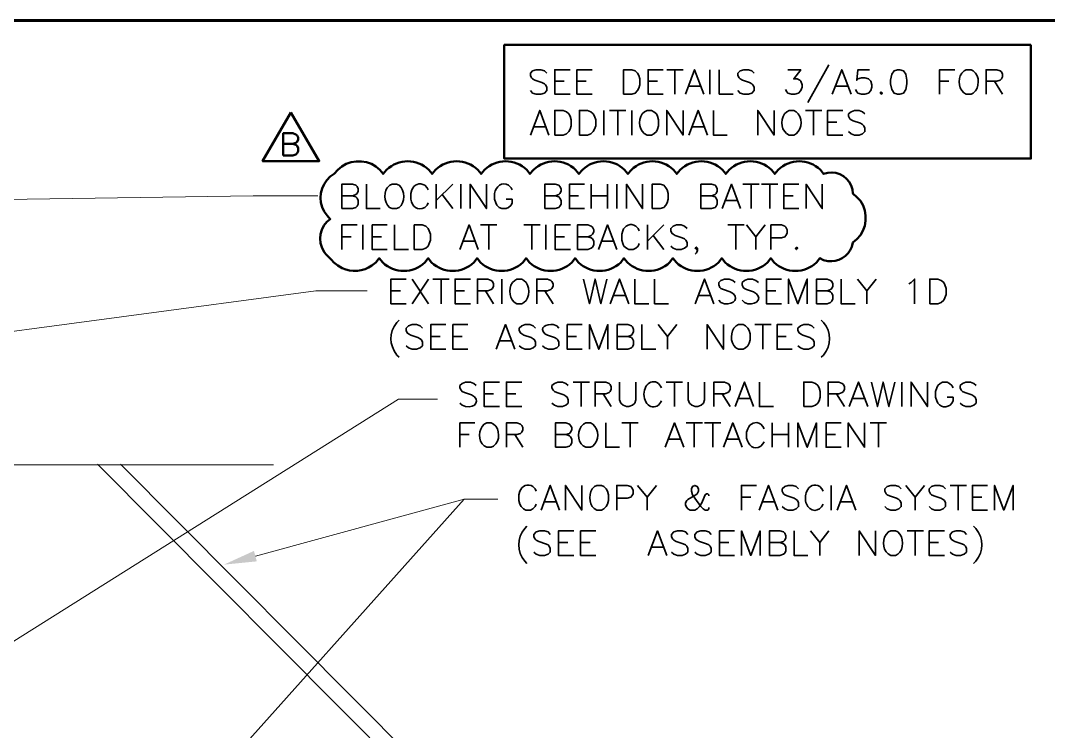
# Model space of a CAD drawing. Header units: inches. Extents: x 5 to 516, y -193 to 129.
# Drawn here: x 76.95 to 82.2, y -165.82 to -162.19 of the extents above; entities that cross this region are included whole.
import ezdxf

# ---------------------------------------------------------------- set-up
doc = ezdxf.new("R2010")
doc.units = ezdxf.units.IN
doc.header["$MEASUREMENT"] = 0
doc.layers.add('PDF8_Geometry', color=7, linetype='Continuous')
doc.layers.add('PDF8_Solid Fills', color=7, linetype='Continuous')

msp = doc.modelspace()

# ---------------------------------------------------------------- linework, layer by layer
at = {"layer": 'PDF8_Geometry', "lineweight": 60}
msp.add_lwpolyline([(116.5799627, -192.1857845), (116.5799627, -162.1857821), (71.5799591, -162.1857821), (71.5799591, -192.1857845)], dxfattribs=at)
at = {"layer": 'PDF8_Geometry', "lineweight": 50}
for points in [[(82.1110709, -162.310225), (82.1110709, -162.8902251), (79.4210708, -162.8902251), (79.4210708, -162.310225)], [(78.3310707, -162.65578), (78.4755152, -162.9035578), (78.1866263, -162.9035578)]]:
    msp.add_lwpolyline(points, close=True, dxfattribs=at)
at = {"layer": 'PDF8_Geometry', "lineweight": 35}
for points in [[(79.6377386, -162.4546691), (79.6255164, -162.4424469), (79.6077386, -162.4368913), (79.5832941, -162.4368913), (79.5655164, -162.4424469), (79.5544053, -162.4546691), (79.5544053, -162.4657802), (79.5599608, -162.4780025), (79.5655164, -162.483558), (79.5777386, -162.4902247), (79.6132941, -162.5024469), (79.6255164, -162.5080025), (79.6310719, -162.513558), (79.6377386, -162.5257802), (79.6377386, -162.543558), (79.6255164, -162.5557802), (79.6077386, -162.5613358), (79.5832941, -162.5613358), (79.5655164, -162.5557802), (79.5544053, -162.543558)], [(79.7566269, -162.561336), (79.6788492, -162.561336), (79.6788492, -162.4368915), (79.7566269, -162.4368915)], [(79.8699602, -162.561336), (79.7921824, -162.561336), (79.7921824, -162.4368915), (79.8699602, -162.4368915)], [(80.2332935, -162.561336), (80.1555157, -162.561336), (80.1555157, -162.4368915), (80.2332935, -162.4368915)], [(80.2510696, -162.4368921), (80.334403, -162.4368921)], [(80.2921825, -162.4368921), (80.2921825, -162.5613365)], [(80.3466258, -162.561336), (80.3932925, -162.4368915), (80.4410703, -162.561336)], [(80.471072, -162.4368921), (80.471072, -162.5613365)], [(80.518849, -162.4368921), (80.518849, -162.5613365), (80.5899601, -162.5613365)], [(80.6977385, -162.4546691), (80.6855163, -162.4424469), (80.6677385, -162.4368913), (80.6444052, -162.4368913), (80.6255163, -162.4424469), (80.6144052, -162.4546691), (80.6144052, -162.4657802), (80.6199607, -162.4780025), (80.6255163, -162.483558), (80.6377385, -162.4902247), (80.673294, -162.5024469), (80.6855163, -162.5080025), (80.6910718, -162.513558), (80.6977385, -162.5257802), (80.6977385, -162.543558), (80.6855163, -162.5557802), (80.6677385, -162.5613358), (80.6444052, -162.5613358), (80.6255163, -162.5557802), (80.6144052, -162.543558)], [(80.8699594, -162.4368921), (80.9355149, -162.4368921), (80.8999594, -162.4835587), (80.9177372, -162.4835587), (80.9299594, -162.4902254), (80.9355149, -162.495781), (80.9421816, -162.5135587), (80.9421816, -162.525781), (80.9355149, -162.5435587), (80.9232927, -162.555781), (80.9055149, -162.5613365), (80.8877372, -162.5613365), (80.8699594, -162.555781), (80.8644038, -162.5491143), (80.8577372, -162.5380032)], [(81.0788488, -162.4124486), (80.971071, -162.6035597)], [(81.0966259, -162.561336), (81.1444037, -162.4368915), (81.1921814, -162.561336)], [(81.2866261, -162.4368921), (81.2277372, -162.4368921), (81.2210705, -162.4902254), (81.2277372, -162.4835587), (81.245515, -162.4780032), (81.2632927, -162.4780032), (81.2810705, -162.4835587), (81.2932927, -162.495781), (81.2988483, -162.5135587), (81.2988483, -162.525781), (81.2932927, -162.5435587), (81.2810705, -162.555781), (81.2632927, -162.5613365), (81.245515, -162.5613365), (81.2277372, -162.555781), (81.2210705, -162.5491143), (81.215515, -162.5380032)], [(81.6444051, -162.561336), (81.6444051, -162.4368915), (81.7221829, -162.4368915)], [(81.8166275, -162.4424476), (81.8055164, -162.4368921), (81.7810719, -162.4368921), (81.7699608, -162.4424476), (81.7577386, -162.4546699)], [(81.8821823, -162.561336), (81.8821823, -162.4368915), (81.9366268, -162.4368915), (81.9544045, -162.4424471), (81.9599601, -162.4480026), (81.9655157, -162.4602249), (81.9655157, -162.4724471), (81.9599601, -162.4835582), (81.9544045, -162.4902249), (81.9366268, -162.4957804), (81.8821823, -162.4957804)], [(79.6788492, -162.495782), (79.7266269, -162.495782)], [(79.7921824, -162.495782), (79.8399602, -162.495782)], [(80.1555157, -162.495782), (80.2032935, -162.495782)], [(81.6444051, -162.495782), (81.6921829, -162.495782)], [(81.9244051, -162.495782), (81.9655162, -162.5613375)], [(80.3644051, -162.5202254), (80.423294, -162.5202254)], [(81.1144052, -162.5202254), (81.1744052, -162.5202254)], [(81.7810719, -162.5613365), (81.8055164, -162.5613365), (81.8166275, -162.555781)], [(79.5544053, -162.7702254), (79.602183, -162.6446699), (79.6488497, -162.7702254)], [(79.9288492, -162.6446693), (79.9288492, -162.7702249)], [(79.9588491, -162.6446693), (80.0421824, -162.6446693)], [(80.0010696, -162.6446693), (80.0010696, -162.7702249)], [(80.0721823, -162.6446693), (80.0721823, -162.7702249)], [(80.1499592, -162.7702249), (80.1732926, -162.7702249), (80.1855148, -162.7635582), (80.197737, -162.7524471), (80.2032926, -162.7402249), (80.2088481, -162.7224471), (80.2088481, -162.6924471), (80.2032926, -162.6746693), (80.197737, -162.6624471), (80.1855148, -162.651336), (80.1732926, -162.6446693), (80.1499592, -162.6446693), (80.137737, -162.651336), (80.1255148, -162.6624471)], [(80.2510696, -162.7702254), (80.2510696, -162.6446699), (80.334403, -162.7702254), (80.334403, -162.6446699)], [(80.3644051, -162.7702254), (80.4110718, -162.6446699), (80.4588496, -162.7702254)], [(80.488849, -162.6446693), (80.488849, -162.7702249), (80.5599602, -162.7702249)], [(80.7155156, -162.7702254), (80.7155156, -162.6446699), (80.7988489, -162.7702254), (80.7988489, -162.6446699)], [(80.9121813, -162.651336), (80.8999591, -162.6446693), (80.8766258, -162.6446693), (80.8644035, -162.651336), (80.8521813, -162.6624471)], [(80.9599591, -162.6446693), (81.0432925, -162.6446693)], [(81.0010697, -162.6446693), (81.0010697, -162.7702249)], [(81.1499602, -162.7702254), (81.0721824, -162.7702254), (81.0721824, -162.6446699), (81.1499602, -162.6446699)], [(81.2632926, -162.6624486), (81.2510703, -162.6513375), (81.2332926, -162.6446709), (81.2099592, -162.6446709), (81.1921814, -162.6513375), (81.1799592, -162.6624486), (81.1799592, -162.6746709), (81.1855148, -162.6868931), (81.1921814, -162.6924486), (81.2032926, -162.6980042), (81.2399592, -162.7102264), (81.2510703, -162.715782), (81.257737, -162.7224486), (81.2632926, -162.7346709), (81.2632926, -162.7524486), (81.2510703, -162.7635598), (81.2332926, -162.7702264), (81.2099592, -162.7702264), (81.1921814, -162.7635598), (81.1799592, -162.7524486)], [(81.0721824, -162.7046691), (81.1199602, -162.7046691)], [(79.5721823, -162.7280027), (79.6310712, -162.7280027)], [(80.3821822, -162.7280027), (80.4410711, -162.7280027)], [(80.8766258, -162.7702249), (80.8999591, -162.7702249), (80.9121813, -162.7635582)], [(78.5910715, -163.1457816), (78.5910715, -163.0213371), (78.6455159, -163.0213371), (78.6632937, -163.0268927), (78.6688493, -163.0324482), (78.6744048, -163.0446704), (78.6744048, -163.0568927), (78.6688493, -163.0680038), (78.6632937, -163.0746704), (78.6455159, -163.080226), (78.5910715, -163.080226)], [(78.7166276, -163.0213354), (78.7166276, -163.1457798), (78.7877387, -163.1457798)], [(78.8832912, -163.0268909), (78.871069, -163.0213354), (78.8477356, -163.0213354), (78.8355134, -163.0268909), (78.8232912, -163.0391132)], [(79.0321839, -163.0502254), (79.0266283, -163.0391143), (79.0144061, -163.026892)], [(79.1577355, -163.0213354), (79.073291, -163.1046687)], [(79.0732945, -163.0213354), (79.0732945, -163.1457798)], [(79.1988506, -163.0213354), (79.1988506, -163.1457798)], [(79.2466253, -163.1457816), (79.2466253, -163.0213371), (79.3299586, -163.1457816), (79.3299586, -163.0213371)], [(79.4610712, -163.0502254), (79.4555156, -163.0391143), (79.4432934, -163.026892)], [(79.6277379, -163.1457816), (79.6277379, -163.0213371), (79.6810712, -163.0213371), (79.698849, -163.0268927), (79.7055157, -163.0324482), (79.7110712, -163.0446704), (79.7110712, -163.0568927), (79.7055157, -163.0680038), (79.698849, -163.0746704), (79.6810712, -163.080226), (79.6277379, -163.080226)], [(79.8299606, -163.1457816), (79.753294, -163.1457816), (79.753294, -163.0213371), (79.8299606, -163.0213371)], [(79.865515, -163.0213354), (79.865515, -163.1457798)], [(79.9488484, -163.0213354), (79.9488484, -163.1457798)], [(79.9966253, -163.0213354), (79.9966253, -163.1457798)], [(80.0444046, -163.1457816), (80.0444046, -163.0213371), (80.1277379, -163.1457816), (80.1277379, -163.0213371)], [(80.4255149, -163.1457816), (80.4255149, -163.0213371), (80.4788482, -163.0213371), (80.4977371, -163.0268927), (80.5032927, -163.0324482), (80.5088482, -163.0446704), (80.5088482, -163.0568927), (80.5032927, -163.0680038), (80.4977371, -163.0746704), (80.4788482, -163.080226), (80.4255149, -163.080226)], [(80.5332939, -163.1457816), (80.5810717, -163.0213371), (80.6277384, -163.1457816)], [(80.6399585, -163.0213354), (80.7232919, -163.0213354)], [(80.6821813, -163.0213354), (80.6821813, -163.1457798)], [(80.7355147, -163.0213354), (80.8188481, -163.0213354)], [(80.7766276, -163.0213354), (80.7766276, -163.1457798)], [(80.9255147, -163.1457816), (80.848848, -163.1457816), (80.848848, -163.0213371), (80.9255147, -163.0213371)], [(80.9621812, -163.1457816), (80.9621812, -163.0213371), (81.0455146, -163.1457816), (81.0455146, -163.0213371)], [(78.6455148, -163.0802253), (78.6632926, -163.0857808), (78.6688482, -163.0924475), (78.6744037, -163.1046697), (78.6744037, -163.1224475), (78.6688482, -163.1335586), (78.6632926, -163.1402253), (78.6455148, -163.1457808), (78.5910704, -163.1457808)], [(78.9488506, -163.0502254), (78.943295, -163.0680031), (78.943295, -163.0980031)], [(79.1032921, -163.0746711), (79.1577366, -163.1457822)], [(79.3710712, -163.0680031), (79.3710712, -163.0980031), (79.3777378, -163.1157809), (79.3832934, -163.1280031), (79.3955156, -163.1402254), (79.4077379, -163.1457809), (79.4310712, -163.1457809), (79.4432934, -163.1402254), (79.4555156, -163.1280031), (79.4610712, -163.1157809), (79.4610712, -163.0980031), (79.4310712, -163.0980031)], [(79.6810713, -163.0802253), (79.6988491, -163.0857808), (79.7055157, -163.0924475), (79.7110713, -163.1046697), (79.7110713, -163.1224475), (79.7055157, -163.1335586), (79.6988491, -163.1402253), (79.6810713, -163.1457808), (79.627738, -163.1457808)], [(79.753294, -163.0802253), (79.7999606, -163.0802253)], [(79.865515, -163.0802253), (79.9488484, -163.0802253)], [(80.4788483, -163.0802253), (80.4977372, -163.0857808), (80.5032928, -163.0924475), (80.5088483, -163.1046697), (80.5088483, -163.1224475), (80.5032928, -163.1335586), (80.4977372, -163.1402253), (80.4788483, -163.1457808), (80.425515, -163.1457808)], [(80.848848, -163.0802253), (80.8966258, -163.0802253)], [(79.0144061, -163.1402254), (79.0266283, -163.1280031), (79.0321839, -163.1157809)], [(80.551071, -163.1046687), (80.6099599, -163.1046687)], [(78.8477356, -163.1457798), (78.871069, -163.1457798), (78.8832912, -163.1402243)], [(78.5910715, -163.3546687), (78.5910715, -163.2291132), (78.6688493, -163.2291132)], [(78.6988505, -163.2291149), (78.6988505, -163.3546705)], [(78.8232919, -163.3546687), (78.7466252, -163.3546687), (78.7466252, -163.2291132), (78.8232919, -163.2291132)], [(78.8599608, -163.2291149), (78.8599608, -163.3546705), (78.9310719, -163.3546705)], [(79.1932941, -163.3546687), (79.2410719, -163.2291132), (79.2877386, -163.3546687)], [(79.299961, -163.2291149), (79.3832943, -163.2291149)], [(79.3421815, -163.2291149), (79.3421815, -163.3546705)], [(79.5199588, -163.2291149), (79.6044033, -163.2291149)], [(79.5621816, -163.2291149), (79.5621816, -163.3546705)], [(79.6332943, -163.2291149), (79.6332943, -163.3546705)], [(79.7588491, -163.3546687), (79.6810713, -163.3546687), (79.6810713, -163.2291132), (79.7588491, -163.2291132)], [(79.7944045, -163.3546687), (79.7944045, -163.2291132), (79.8477379, -163.2291132), (79.8655157, -163.2346687), (79.8721823, -163.2413354), (79.8777379, -163.2535576), (79.8777379, -163.2646687), (79.8721823, -163.276891), (79.8655157, -163.2824465), (79.8477379, -163.2891132), (79.7944045, -163.2891132)], [(79.9021813, -163.3546687), (79.948848, -163.2291132), (79.9966258, -163.3546687)], [(80.1521814, -163.2291149), (80.1521814, -163.3546705)], [(80.2355147, -163.2291149), (80.1521814, -163.3124482)], [(80.3544044, -163.246892), (80.3421822, -163.2346697), (80.3244044, -163.2291142), (80.3010711, -163.2291142), (80.2832933, -163.2346697), (80.2710711, -163.246892), (80.2710711, -163.2591142), (80.2766266, -163.2713364), (80.2832933, -163.276892), (80.2944044, -163.2824475), (80.32996, -163.2946697), (80.3421822, -163.3002253), (80.3488489, -163.306892), (80.3544044, -163.3191142), (80.3544044, -163.336892), (80.3421822, -163.3480031), (80.3244044, -163.3546697), (80.3010711, -163.3546697), (80.2832933, -163.3480031), (80.2710711, -163.336892)], [(80.5621817, -163.2291149), (80.6466261, -163.2291149)], [(80.6044044, -163.2291149), (80.6044044, -163.3546705)], [(80.6577379, -163.2291149), (80.7055156, -163.2891149), (80.7055156, -163.3546705)], [(80.7532941, -163.2291149), (80.7055163, -163.2891149)], [(80.783294, -163.3546687), (80.783294, -163.2291132), (80.8366273, -163.2291132), (80.8544051, -163.2346687), (80.8599606, -163.2413354), (80.8666273, -163.2535576), (80.8666273, -163.2713354), (80.8599606, -163.2824465), (80.8544051, -163.2891132), (80.8366273, -163.2946687), (80.783294, -163.2946687)], [(78.5910715, -163.2891147), (78.6388493, -163.2891147)], [(78.7466252, -163.2891147), (78.794403, -163.2891147)], [(79.6810713, -163.2891147), (79.7288491, -163.2891147)], [(79.847738, -163.2891147), (79.8655158, -163.2946703), (79.8721824, -163.3002258), (79.877738, -163.3124481), (79.877738, -163.3302258), (79.8721824, -163.3424481), (79.8655158, -163.3480036), (79.847738, -163.3546703), (79.7944046, -163.3546703)], [(80.1810713, -163.2824483), (80.2355158, -163.3546706)], [(79.2110712, -163.3124482), (79.2699601, -163.3124482)], [(79.9199607, -163.3124482), (79.9788495, -163.3124482)], [(80.4077378, -163.3480046), (80.4021823, -163.3546713), (80.3955156, -163.3480046), (80.4021823, -163.3424491), (80.4077378, -163.3480046), (80.4077378, -163.3602268), (80.4021823, -163.3724491), (80.3955156, -163.3780046)], [(78.9199615, -163.6313366), (78.8421837, -163.6313366), (78.8421837, -163.505781), (78.9199615, -163.505781)], [(78.9499582, -163.5057805), (79.0332916, -163.6313361)], [(79.0332916, -163.5057805), (78.9499582, -163.6313361)], [(79.0566251, -163.5057805), (79.1399584, -163.5057805)], [(79.0988479, -163.5057805), (79.0988479, -163.6313361)], [(79.2477384, -163.6313366), (79.1699606, -163.6313366), (79.1699606, -163.505781), (79.2477384, -163.505781)], [(79.2832916, -163.6313366), (79.2832916, -163.505781), (79.3366249, -163.505781), (79.3544027, -163.5124477), (79.3610694, -163.5180033), (79.3666249, -163.5302255), (79.3666249, -163.5413366), (79.3610694, -163.5535588), (79.3544027, -163.5591144), (79.3366249, -163.5657811), (79.2832916, -163.5657811)], [(79.4088477, -163.5057805), (79.4088477, -163.6313361)], [(79.5210702, -163.5124472), (79.5099591, -163.5057805), (79.4855146, -163.5057805), (79.4744035, -163.5124472), (79.4621813, -163.5235583)], [(79.5866273, -163.6313366), (79.5866273, -163.505781), (79.6410717, -163.505781), (79.6588495, -163.5124477), (79.6644051, -163.5180033), (79.6699606, -163.5302255), (79.6699606, -163.5413366), (79.6644051, -163.5535588), (79.6588495, -163.5591144), (79.6410717, -163.5657811), (79.5866273, -163.5657811)], [(79.8255144, -163.5057805), (79.8555144, -163.6313361), (79.8844033, -163.5057805), (79.9144033, -163.6313361), (79.9444033, -163.5057805)], [(79.9621812, -163.6313366), (80.0099589, -163.505781), (80.0577367, -163.6313366)], [(80.0877373, -163.5057805), (80.0877373, -163.6313361), (80.1588484, -163.6313361)], [(80.1888499, -163.5057805), (80.1888499, -163.6313361), (80.259961, -163.6313361)], [(80.3966272, -163.6313366), (80.444405, -163.505781), (80.4921827, -163.6313366)], [(80.5999602, -163.5235598), (80.5877379, -163.5124487), (80.5699602, -163.505782), (80.5455157, -163.505782), (80.5277379, -163.5124487), (80.5166268, -163.5235598), (80.5166268, -163.535782), (80.5221824, -163.5480043), (80.5277379, -163.5535598), (80.5399602, -163.5591154), (80.5755157, -163.5713376)], [(80.7188476, -163.5235598), (80.7066254, -163.5124487), (80.6888476, -163.505782), (80.6655143, -163.505782), (80.6477365, -163.5124487), (80.6355143, -163.5235598), (80.6355143, -163.535782), (80.6410698, -163.5480043), (80.6477365, -163.5535598), (80.6588476, -163.5591154), (80.6944032, -163.5713376)], [(80.8377382, -163.6313366), (80.7599605, -163.6313366), (80.7599605, -163.505781), (80.8377382, -163.505781)], [(80.8732937, -163.6313366), (80.8732937, -163.505781), (80.9210715, -163.6313366), (80.9688493, -163.505781), (80.9688493, -163.6313366)], [(81.0166269, -163.6313366), (81.0166269, -163.505781), (81.0699602, -163.505781), (81.087738, -163.5124477), (81.0944047, -163.5180033), (81.0999602, -163.5302255), (81.0999602, -163.5413366), (81.0944047, -163.5535588), (81.087738, -163.5591144), (81.0699602, -163.5657811), (81.0166269, -163.5657811)], [(81.1410708, -163.5057805), (81.1410708, -163.6313361), (81.213293, -163.6313361)], [(81.2244041, -163.5057805), (81.2721819, -163.5657805), (81.2721819, -163.6313361)], [(81.3199603, -163.5057805), (81.2721825, -163.5657805)], [(81.486627, -163.5302262), (81.4988492, -163.5235595), (81.516627, -163.5057818), (81.516627, -163.6313373)], [(78.8421837, -163.5657803), (78.8899615, -163.5657803)], [(79.1699606, -163.5657803), (79.2177384, -163.5657803)], [(79.3255144, -163.5657803), (79.3666255, -163.6313359)], [(79.6288478, -163.5657803), (79.6699589, -163.6313359)], [(79.9799605, -163.5891138), (80.0399605, -163.5891138)], [(80.4144042, -163.5891138), (80.4744042, -163.5891138)], [(80.7599605, -163.5657803), (80.8077382, -163.5657803)], [(81.0699603, -163.5657803), (81.0877381, -163.5713359), (81.0944047, -163.5780025), (81.0999603, -163.5891137), (81.0999603, -163.6068914), (81.0944047, -163.6191137), (81.0877381, -163.6246692), (81.0699603, -163.6313359), (81.016627, -163.6313359)], [(79.4855146, -163.6313361), (79.5099591, -163.6313361), (79.5210702, -163.6246694)], [(80.5455157, -163.6313376), (80.5277379, -163.6246709), (80.5166268, -163.6135598)], [(80.6655143, -163.6313376), (80.6477365, -163.6246709), (80.6355143, -163.6135598)], [(78.8844019, -163.71467), (78.8721797, -163.7268922)], [(81.0399604, -163.71467), (81.0521826, -163.7268922)], [(79.0032939, -163.7557805), (78.9910717, -163.7446694), (78.9732939, -163.7380027), (78.9499606, -163.7380027), (78.9321828, -163.7446694), (78.9199606, -163.7557805), (78.9199606, -163.7680027), (78.9255161, -163.780225), (78.9321828, -163.7857805), (78.944405, -163.7913361), (78.9799606, -163.8035583), (78.9910717, -163.810225), (78.9977384, -163.8157805), (79.0032939, -163.8280028), (79.0032939, -163.8457805), (78.9910717, -163.8568916), (78.9732939, -163.8635583), (78.9499606, -163.8635583), (78.9321828, -163.8568916), (78.9199606, -163.8457805)], [(79.1221834, -163.8635596), (79.0455167, -163.8635596), (79.0455167, -163.738004), (79.1221834, -163.738004)], [(79.2355143, -163.8635596), (79.1588477, -163.8635596), (79.1588477, -163.738004), (79.2355143, -163.738004)], [(79.3788478, -163.8635596), (79.4266256, -163.738004), (79.4744033, -163.8635596)], [(79.5810708, -163.7557805), (79.5688486, -163.7446694), (79.5510708, -163.7380027), (79.5277375, -163.7380027), (79.5099597, -163.7446694), (79.4977375, -163.7557805), (79.4977375, -163.7680027), (79.5032931, -163.780225), (79.5099597, -163.7857805), (79.5210708, -163.7913361), (79.5577375, -163.8035583), (79.5688486, -163.810225), (79.5755153, -163.8157805), (79.5810708, -163.8280028), (79.5810708, -163.8457805), (79.5688486, -163.8568916), (79.5510708, -163.8635583), (79.5277375, -163.8635583), (79.5099597, -163.8568916), (79.4977375, -163.8457805)], [(79.6999605, -163.7557805), (79.6888494, -163.7446694), (79.6699605, -163.7380027)], [(79.8188477, -163.8635596), (79.7421811, -163.8635596), (79.7421811, -163.738004), (79.8188477, -163.738004)], [(79.8555166, -163.8635596), (79.8555166, -163.738004), (79.9032943, -163.8635596), (79.949961, -163.738004), (79.949961, -163.8635596)], [(79.9977375, -163.8635596), (79.9977375, -163.738004), (80.052182, -163.738004), (80.0699598, -163.7446707), (80.0755153, -163.7502262), (80.0810709, -163.7624485), (80.0810709, -163.7735596), (80.0755153, -163.7857818), (80.0699598, -163.7913373), (80.052182, -163.798004), (79.9977375, -163.798004)], [(80.1232936, -163.7380035), (80.1232936, -163.863559), (80.1944048, -163.863559)], [(80.206627, -163.7380035), (80.2544048, -163.7980035), (80.2544048, -163.863559)], [(80.3021809, -163.7380035), (80.2544031, -163.7980035)], [(80.456627, -163.8635596), (80.456627, -163.738004), (80.5399603, -163.8635596), (80.5399603, -163.738004)], [(80.6177372, -163.863559), (80.6410706, -163.863559), (80.6532928, -163.8568924), (80.665515, -163.8457813), (80.6710706, -163.833559), (80.6766261, -163.8157813), (80.6766261, -163.7857812), (80.6710706, -163.7680035), (80.665515, -163.7557812), (80.6532928, -163.7446701), (80.6410706, -163.7380035), (80.6177372, -163.7380035), (80.605515, -163.7446701), (80.5932928, -163.7557812)], [(80.7010706, -163.7380035), (80.7844039, -163.7380035)], [(80.7421811, -163.7380035), (80.7421811, -163.863559)], [(80.8910705, -163.8635596), (80.8144038, -163.8635596), (80.8144038, -163.738004), (80.8910705, -163.738004)], [(81.004404, -163.7557805), (80.9921818, -163.7446694), (80.974404, -163.7380027), (80.9510707, -163.7380027), (80.9332929, -163.7446694), (80.9210707, -163.7557805), (80.9210707, -163.7680027), (80.9266262, -163.780225), (80.9332929, -163.7857805), (80.9455151, -163.7913361), (80.9810707, -163.8035583), (80.9921818, -163.810225), (80.9988485, -163.8157805), (81.004404, -163.8280028), (81.004404, -163.8457805), (80.9921818, -163.8568916), (80.974404, -163.8635583), (80.9510707, -163.8635583), (80.9332929, -163.8568916), (80.9210707, -163.8457805)], [(79.0455167, -163.7980033), (79.0932945, -163.7980033)], [(79.1588477, -163.7980033), (79.2055143, -163.7980033)], [(79.6288494, -163.7857805), (79.6410717, -163.7913361), (79.6766272, -163.8035583), (79.6888494, -163.810225), (79.694405, -163.8157805), (79.6999605, -163.8280028), (79.6999605, -163.8457805), (79.6888494, -163.8568916), (79.6699605, -163.8635583), (79.6466272, -163.8635583), (79.6288494, -163.8568916), (79.6166272, -163.8457805)], [(79.7421811, -163.7980033), (79.7899588, -163.7980033)], [(80.0521809, -163.7980033), (80.0699587, -163.8035588), (80.0755142, -163.8102255), (80.0810698, -163.8213366), (80.0810698, -163.8391144), (80.0755142, -163.8513366), (80.0699587, -163.8568922), (80.0521809, -163.8635589), (79.9977365, -163.8635589)], [(80.8144038, -163.7980033), (80.8610705, -163.7980033)], [(79.3966271, -163.8213368), (79.4566271, -163.8213368)], [(78.8721797, -163.8935589), (78.8844019, -163.90467)], [(81.0521826, -163.8935589), (81.0399604, -163.90467)], [(79.2777396, -164.0491132), (79.2655174, -164.0380021), (79.2477396, -164.0313355), (79.2232952, -164.0313355), (79.2055174, -164.0380021), (79.1944063, -164.0491132), (79.1944063, -164.0613355), (79.1999619, -164.0735577), (79.2055174, -164.0791132), (79.2177396, -164.0846688), (79.2532952, -164.096891)], [(79.396628, -164.1568923), (79.3188502, -164.1568923), (79.3188502, -164.0313367), (79.396628, -164.0313367)], [(79.509959, -164.1568923), (79.4321812, -164.1568923), (79.4321812, -164.0313367), (79.509959, -164.0313367)], [(79.7477375, -164.0491132), (79.7355153, -164.0380021), (79.7177375, -164.0313355), (79.6944042, -164.0313355), (79.6766264, -164.0380021), (79.6644042, -164.0491132), (79.6644042, -164.0613355), (79.6699597, -164.0735577), (79.6766264, -164.0791132), (79.6888486, -164.0846688), (79.7244042, -164.096891), (79.7355153, -164.1035577), (79.742182, -164.1091133), (79.7477375, -164.1213355), (79.7477375, -164.1391133), (79.7355153, -164.1502244), (79.7177375, -164.156891), (79.6944042, -164.156891), (79.6766264, -164.1502244), (79.6644042, -164.1391133)], [(79.7721832, -164.0313362), (79.8555166, -164.0313362)], [(79.8132938, -164.0313362), (79.8132938, -164.1568918)], [(79.8844043, -164.1568923), (79.8844043, -164.0313367), (79.9388487, -164.0313367), (79.9566265, -164.0380034), (79.9621821, -164.043559), (79.9677376, -164.0557812), (79.9677376, -164.0668923), (79.9621821, -164.0791145), (79.9566265, -164.0846701), (79.9388487, -164.0913367), (79.8844043, -164.0913367)], [(80.0099604, -164.0313362), (80.0099604, -164.1213362), (80.0155159, -164.139114), (80.0277382, -164.1502251), (80.045516, -164.1568918), (80.0577382, -164.1568918), (80.075516, -164.1502251), (80.0877382, -164.139114), (80.0932937, -164.1213362), (80.0932937, -164.0313362)], [(80.2477376, -164.0313362), (80.3310709, -164.0313362)], [(80.2899603, -164.0313362), (80.2899603, -164.1568918)], [(80.3610708, -164.0313362), (80.3610708, -164.1213362), (80.3677375, -164.139114), (80.3788486, -164.1502251), (80.3966264, -164.1568918), (80.4088486, -164.1568918), (80.4266264, -164.1502251), (80.4388486, -164.139114), (80.4444041, -164.1213362), (80.4444041, -164.0313362)], [(80.4921811, -164.1568923), (80.4921811, -164.0313367), (80.5455145, -164.0313367), (80.5632922, -164.0380034), (80.5699589, -164.043559), (80.5755145, -164.0557812), (80.5755145, -164.0668923), (80.5699589, -164.0791145), (80.5632922, -164.0846701), (80.5455145, -164.0913367), (80.4921811, -164.0913367)], [(80.5999602, -164.1568923), (80.6477379, -164.0313367), (80.6944046, -164.1568923)], [(80.7244041, -164.0313362), (80.7244041, -164.1568918), (80.7966263, -164.1568918)], [(81.0755145, -164.1568923), (81.0755145, -164.0313367), (81.1299589, -164.0313367), (81.1477367, -164.0380034), (81.1532923, -164.043559), (81.1588478, -164.0557812), (81.1588478, -164.0668923), (81.1532923, -164.0791145), (81.1477367, -164.0846701), (81.1299589, -164.0913367), (81.0755145, -164.0913367)], [(81.1832935, -164.1568923), (81.2310713, -164.0313367), (81.2788491, -164.1568923)], [(81.2966268, -164.0313362), (81.3266268, -164.1568918), (81.3555157, -164.0313362), (81.3855157, -164.1568918), (81.4155157, -164.0313362)], [(81.4510706, -164.0313362), (81.4510706, -164.1568918)], [(81.4988499, -164.1568923), (81.4988499, -164.0313367), (81.5821832, -164.1568923), (81.5821832, -164.0313367)], [(81.7132935, -164.0613361), (81.7077379, -164.0491139), (81.6955157, -164.0380028), (81.6832935, -164.0313361), (81.6599602, -164.0313361), (81.6477379, -164.0380028), (81.6355157, -164.0491139), (81.6299602, -164.0613361), (81.6244046, -164.0791139), (81.6244046, -164.1091139), (81.6299602, -164.1268917)], [(81.8321832, -164.0491132), (81.819961, -164.0380021), (81.8021832, -164.0313355), (81.7788499, -164.0313355), (81.7610721, -164.0380021), (81.7488499, -164.0491132), (81.7488499, -164.0613355), (81.7544054, -164.0735577), (81.7610721, -164.0791132), (81.7732943, -164.0846688), (81.8088499, -164.096891), (81.819961, -164.1035577), (81.8266277, -164.1091133), (81.8321832, -164.1213355), (81.8321832, -164.1391133), (81.819961, -164.1502244), (81.8021832, -164.156891), (81.7788499, -164.156891), (81.7610721, -164.1502244), (81.7488499, -164.1391133)], [(79.3188502, -164.091336), (79.366628, -164.091336)], [(79.4321812, -164.091336), (79.479959, -164.091336)], [(79.9266271, -164.091336), (79.9677382, -164.1568916)], [(80.5344039, -164.091336), (80.575515, -164.1568916)], [(80.6177372, -164.1146695), (80.6766261, -164.1146695)], [(81.1177373, -164.091336), (81.1588484, -164.1568916)], [(81.2010706, -164.1146695), (81.2610706, -164.1146695)], [(81.7077379, -164.1391139), (81.7132935, -164.1268917), (81.7132935, -164.1091139), (81.6832935, -164.1091139)], [(79.2232952, -164.156891), (79.2055174, -164.1502244), (79.1944063, -164.1391133)], [(79.1944063, -164.3646696), (79.1944063, -164.2402251), (79.271073, -164.2402251)], [(79.3666264, -164.2457812), (79.3544042, -164.2402256), (79.3310708, -164.2402256), (79.3188486, -164.2457812), (79.3077375, -164.2580034)], [(79.4321812, -164.3646696), (79.4321812, -164.2402251), (79.4855145, -164.2402251), (79.5032923, -164.2457807), (79.509959, -164.2524473), (79.5155146, -164.2635584), (79.5155146, -164.2757807), (79.509959, -164.2880029), (79.5032923, -164.2935584), (79.4855145, -164.299114), (79.4321812, -164.299114)], [(79.6821812, -164.3646696), (79.6821812, -164.2402251), (79.7355146, -164.2402251), (79.7544035, -164.2457807), (79.759959, -164.2524473), (79.7655146, -164.2635584), (79.7655146, -164.2757807), (79.759959, -164.2880029), (79.7544035, -164.2935584), (79.7355146, -164.299114), (79.6821812, -164.299114)], [(79.8732928, -164.2457812), (79.8610706, -164.2402256), (79.8377373, -164.2402256), (79.825515, -164.2457812), (79.8132928, -164.2580034)], [(79.9388499, -164.2402256), (79.9388499, -164.3646701), (80.009961, -164.3646701)], [(80.0221832, -164.2402256), (80.1055166, -164.2402256)], [(80.0632938, -164.2402256), (80.0632938, -164.3646701)], [(80.2421811, -164.3646696), (80.2899589, -164.2402251), (80.3377367, -164.3646696)], [(80.3499601, -164.2402256), (80.4332935, -164.2402256)], [(80.3910707, -164.2402256), (80.3910707, -164.3646701)], [(80.4444041, -164.2402256), (80.5277375, -164.2402256)], [(80.4866269, -164.2402256), (80.4866269, -164.3646701)], [(80.5399603, -164.3646696), (80.5877381, -164.2402251), (80.6355159, -164.3646696)], [(80.6655165, -164.2702256), (80.6588498, -164.2880033), (80.6588498, -164.3180033)], [(80.7488498, -164.2702256), (80.7421831, -164.2580033), (80.731072, -164.2457811)], [(80.7899604, -164.2402256), (80.7899604, -164.3646701)], [(80.8732937, -164.2402256), (80.8732937, -164.3646701)], [(80.9210707, -164.3646696), (80.9210707, -164.2402251), (80.9688485, -164.3646696), (81.0166262, -164.2402251), (81.0166262, -164.3646696)], [(81.1410705, -164.3646696), (81.0644038, -164.3646696), (81.0644038, -164.2402251), (81.1410705, -164.2402251)], [(81.1777371, -164.3646696), (81.1777371, -164.2402251), (81.2610704, -164.3646696), (81.2610704, -164.2402251)], [(81.2899604, -164.2402256), (81.3732937, -164.2402256)], [(81.3321832, -164.2402256), (81.3321832, -164.3646701)], [(79.1944063, -164.2991133), (79.2421841, -164.2991133)], [(79.474404, -164.2991133), (79.5155151, -164.3646688)], [(79.7355147, -164.2991133), (79.7544036, -164.3057799), (79.7599591, -164.3113355), (79.7655147, -164.3235577), (79.7655147, -164.3413355), (79.7599591, -164.3535577), (79.7544036, -164.3591133), (79.7355147, -164.3646688), (79.6821813, -164.3646688)], [(80.2599604, -164.323559), (80.3199604, -164.323559)], [(80.5577374, -164.323559), (80.6177374, -164.323559)], [(80.731072, -164.3591144), (80.7421831, -164.3468922), (80.7488498, -164.3357811)], [(80.7899604, -164.2991133), (80.8732937, -164.2991133)], [(81.0644038, -164.2991133), (81.1121816, -164.2991133)], [(79.3310708, -164.3646701), (79.3544042, -164.3646701), (79.3666264, -164.3591145)], [(79.8377373, -164.3646701), (79.8610706, -164.3646701), (79.8732928, -164.3591145)], [(79.6088486, -164.6846701), (79.6555153, -164.5591146), (79.7032931, -164.6846701)], [(79.7332925, -164.6846701), (79.7332925, -164.5591146), (79.8166259, -164.6846701), (79.8166259, -164.5591146)], [(79.894405, -164.6846696), (79.9177383, -164.6846696), (79.9299606, -164.6780029), (79.9421828, -164.6668918), (79.9477383, -164.6546696), (79.9532939, -164.6368918), (79.9532939, -164.6068918), (79.9477383, -164.589114), (79.9421828, -164.5768918), (79.9299606, -164.5646696), (79.9177383, -164.559114), (79.894405, -164.559114), (79.8821828, -164.5646696), (79.8699606, -164.5768918)], [(79.9955154, -164.6846701), (79.9955154, -164.5591146), (80.0488487, -164.5591146), (80.0666265, -164.5646701), (80.0732932, -164.5713368), (80.0788487, -164.583559), (80.0788487, -164.6013368), (80.0732932, -164.6124479), (80.0666265, -164.6191146), (80.0488487, -164.6246701), (79.9955154, -164.6246701)], [(80.1021823, -164.559114), (80.14996, -164.619114), (80.14996, -164.6846696)], [(80.1977385, -164.559114), (80.1499607, -164.619114)], [(80.4655155, -164.6124474), (80.4655155, -164.6068919), (80.45996, -164.6013363), (80.4544044, -164.6013363), (80.4477378, -164.6068919), (80.4421822, -164.6191141), (80.42996, -164.648003), (80.4188489, -164.6668919), (80.4066266, -164.678003), (80.3944044, -164.6846697), (80.3710711, -164.6846697), (80.3588489, -164.678003), (80.3532933, -164.6724474), (80.3466266, -164.6602252), (80.3466266, -164.648003), (80.3532933, -164.6368919), (80.3588489, -164.6302252), (80.39996, -164.6068919), (80.4066266, -164.6013363), (80.4121822, -164.5891141), (80.4121822, -164.5768919), (80.4066266, -164.5646697), (80.3944044, -164.5591141), (80.3821822, -164.5646697), (80.3766266, -164.5768919), (80.3766266, -164.5891141), (80.3821822, -164.6068919), (80.3944044, -164.6246697), (80.4244044, -164.6668919), (80.4366266, -164.678003), (80.4477378, -164.6846697), (80.45996, -164.6846697), (80.4655155, -164.678003), (80.4655155, -164.6724474)], [(80.6321822, -164.6846701), (80.6321822, -164.5591146), (80.70996, -164.5591146)], [(80.7221819, -164.6846701), (80.7699597, -164.5591146), (80.8177375, -164.6846701)], [(80.924405, -164.5768911), (80.9121828, -164.5646688), (80.894405, -164.5591133), (80.8710717, -164.5591133), (80.8532939, -164.5646688), (80.8410717, -164.5768911), (80.8410717, -164.5891133), (80.8466272, -164.6013355), (80.8532939, -164.6068911), (80.8655161, -164.6124466), (80.9010717, -164.6246688), (80.9121828, -164.6302244), (80.9188494, -164.6368911), (80.924405, -164.6480022), (80.924405, -164.6668911), (80.9121828, -164.6780022), (80.894405, -164.6846689), (80.8710717, -164.6846689), (80.8532939, -164.6780022), (80.8410717, -164.6668911)], [(81.0499611, -164.5891139), (81.0432944, -164.5768917), (81.0321833, -164.5646695)], [(81.0910717, -164.559114), (81.0910717, -164.6846696)], [(81.1210716, -164.6846701), (81.1688494, -164.5591146), (81.2166272, -164.6846701)], [(81.4488485, -164.5768911), (81.4366263, -164.5646688), (81.4188485, -164.5591133), (81.3955152, -164.5591133), (81.3766263, -164.5646688), (81.3655152, -164.5768911), (81.3655152, -164.5891133), (81.3710707, -164.6013355), (81.3766263, -164.6068911), (81.3888485, -164.6124466), (81.424404, -164.6246688), (81.4366263, -164.6302244), (81.4421818, -164.6368911), (81.4488485, -164.6480022), (81.4488485, -164.6668911), (81.4366263, -164.6780022), (81.4188485, -164.6846689), (81.3955152, -164.6846689), (81.3766263, -164.6780022), (81.3655152, -164.6668911)], [(81.472182, -164.559114), (81.5199598, -164.619114), (81.5199598, -164.6846696)], [(81.5677382, -164.559114), (81.5199604, -164.619114)], [(81.6744051, -164.5768911), (81.6632939, -164.5646688), (81.6455162, -164.5591133), (81.6210717, -164.5591133), (81.6032939, -164.5646688), (81.5910717, -164.5768911), (81.5910717, -164.5891133), (81.5977384, -164.6013355), (81.6032939, -164.6068911), (81.6155162, -164.6124466), (81.6510717, -164.6246688), (81.6632939, -164.6302244), (81.6688495, -164.6368911), (81.6744051, -164.6480022), (81.6744051, -164.6668911), (81.6632939, -164.6780022), (81.6455162, -164.6846689), (81.6210717, -164.6846689), (81.6032939, -164.6780022), (81.5910717, -164.6668911)], [(81.6988485, -164.559114), (81.7821819, -164.559114)], [(81.7399591, -164.559114), (81.7399591, -164.6846696)], [(81.8888484, -164.6846701), (81.8121818, -164.6846701), (81.8121818, -164.5591146), (81.8888484, -164.5591146)], [(81.925515, -164.6846701), (81.925515, -164.5591146), (81.9721817, -164.6846701), (82.0199595, -164.5591146), (82.0199595, -164.6846701)], [(79.6266257, -164.6424474), (79.6855146, -164.6424474)], [(80.6321822, -164.6191138), (80.67996, -164.6191138)], [(80.739959, -164.6424474), (80.799959, -164.6424474)], [(81.1388486, -164.6424474), (81.1988487, -164.6424474)], [(81.8121818, -164.6191138), (81.8599595, -164.6191138)], [(79.5366259, -164.7680035), (79.5255148, -164.7791146)], [(79.6555156, -164.809114), (79.6444045, -164.7968918), (79.6266268, -164.7913363), (79.6021823, -164.7913363), (79.5844045, -164.7968918), (79.5721823, -164.809114), (79.5721823, -164.8213363), (79.578849, -164.8335585), (79.5844045, -164.839114), (79.5966268, -164.8446696), (79.6321823, -164.8568918), (79.6444045, -164.8624474), (79.6499601, -164.869114), (79.6555156, -164.8813363), (79.6555156, -164.899114), (79.6444045, -164.9102251), (79.6266268, -164.9168918), (79.6021823, -164.9168918), (79.5844045, -164.9102251), (79.5721823, -164.899114)], [(79.7755162, -164.9168931), (79.6977384, -164.9168931), (79.6977384, -164.7913375), (79.7755162, -164.7913375)], [(79.8877383, -164.9168931), (79.8110717, -164.9168931), (79.8110717, -164.7913375), (79.8877383, -164.7913375)], [(80.1566256, -164.9168931), (80.2044034, -164.7913375), (80.2510701, -164.9168931)], [(80.3588487, -164.809114), (80.3466265, -164.7968918), (80.3288487, -164.7913363), (80.3055153, -164.7913363), (80.2877376, -164.7968918), (80.2755153, -164.809114), (80.2755153, -164.8213363), (80.2810709, -164.8335585), (80.2877376, -164.839114), (80.2988487, -164.8446696), (80.3344042, -164.8568918), (80.3466265, -164.8624474), (80.3532931, -164.869114), (80.3588487, -164.8813363), (80.3588487, -164.899114), (80.3466265, -164.9102251), (80.3288487, -164.9168918), (80.3055153, -164.9168918), (80.2877376, -164.9102251), (80.2755153, -164.899114)], [(80.4777384, -164.809114), (80.4655162, -164.7968918), (80.4477384, -164.7913363), (80.4244051, -164.7913363), (80.4066273, -164.7968918), (80.394405, -164.809114), (80.394405, -164.8213363), (80.3999606, -164.8335585), (80.4066273, -164.839114), (80.4188495, -164.8446696), (80.4544051, -164.8568918), (80.4655162, -164.8624474), (80.4721828, -164.869114), (80.4777384, -164.8813363), (80.4777384, -164.899114), (80.4655162, -164.9102251), (80.4477384, -164.9168918), (80.4244051, -164.9168918), (80.4066273, -164.9102251), (80.394405, -164.899114)], [(80.5966256, -164.9168931), (80.5199589, -164.9168931), (80.5199589, -164.7913375), (80.5966256, -164.7913375)], [(80.6321822, -164.9168931), (80.6321822, -164.7913375), (80.67996, -164.9168931), (80.7277378, -164.7913375), (80.7277378, -164.9168931)], [(80.7755154, -164.9168931), (80.7755154, -164.7913375), (80.8288487, -164.7913375), (80.8466265, -164.7968931), (80.8532932, -164.8035597), (80.8588487, -164.815782), (80.8588487, -164.8268931), (80.8532932, -164.8391153), (80.8466265, -164.8446709), (80.8288487, -164.8513375), (80.7755154, -164.8513375)], [(80.9010715, -164.791337), (80.9010715, -164.9168925), (80.9721826, -164.9168925)], [(80.9844048, -164.791337), (81.0321826, -164.851337), (81.0321826, -164.9168925)], [(81.0788488, -164.791337), (81.0321822, -164.851337)], [(81.2344048, -164.9168931), (81.2344048, -164.7913375), (81.3177382, -164.9168931), (81.3177382, -164.7913375)], [(81.4310706, -164.7968925), (81.4188484, -164.791337), (81.3955151, -164.791337), (81.3832928, -164.7968925), (81.3710706, -164.8091148)], [(81.4788484, -164.791337), (81.5621817, -164.791337)], [(81.519959, -164.791337), (81.519959, -164.9168925)], [(81.6688495, -164.9168931), (81.5910717, -164.9168931), (81.5910717, -164.7913375), (81.6688495, -164.7913375)], [(81.7821819, -164.809114), (81.7699596, -164.7968918), (81.7521818, -164.7913363), (81.7288485, -164.7913363), (81.7110707, -164.7968918), (81.6988485, -164.809114), (81.6988485, -164.8213363), (81.7044041, -164.8335585), (81.7110707, -164.839114), (81.7221818, -164.8446696), (81.7588485, -164.8568918), (81.7699596, -164.8624474), (81.7766263, -164.869114), (81.7821819, -164.8813363), (81.7821819, -164.899114), (81.7699596, -164.9102251), (81.7521818, -164.9168918), (81.7288485, -164.9168918), (81.7110707, -164.9102251), (81.6988485, -164.899114)], [(81.8177382, -164.7680035), (81.8299604, -164.7791146)], [(79.6977384, -164.8513368), (79.7455162, -164.8513368)], [(79.8110717, -164.8513368), (79.8588494, -164.8513368)], [(80.5199589, -164.8513368), (80.5677367, -164.8513368)], [(80.8288488, -164.8513368), (80.8466266, -164.8568924), (80.8532933, -164.8624479), (80.8588488, -164.8746701), (80.8588488, -164.8924479), (80.8532933, -164.9046701), (80.8466266, -164.9102257), (80.8288488, -164.9168924), (80.7755155, -164.9168924)], [(81.5910717, -164.8513368), (81.6388495, -164.8513368)], [(80.1744049, -164.8746703), (80.2332938, -164.8746703)], [(81.3955151, -164.9168925), (81.4188484, -164.9168925), (81.4310706, -164.9102259)], [(79.5255148, -164.9457813), (79.5366259, -164.9580035)], [(81.8299604, -164.9457813), (81.8177382, -164.9580035)]]:
    msp.add_lwpolyline(points, dxfattribs=at)
for points in [[(80.0299596, -162.561336), (80.0299596, -162.4368915), (80.0721818, -162.4368915), (80.0899596, -162.4424471), (80.1021818, -162.4546693), (80.1077374, -162.4657804), (80.1132929, -162.4835582), (80.1132929, -162.5135582), (80.1077374, -162.531336), (80.1021818, -162.5435582), (80.0899596, -162.5557804), (80.0721818, -162.561336)], [(81.4299592, -162.4368921), (81.4121815, -162.4424476), (81.3999592, -162.4602254), (81.3944037, -162.4902254), (81.3944037, -162.5080032), (81.3999592, -162.5380032), (81.4121815, -162.555781), (81.4299592, -162.5613365), (81.4421815, -162.5613365), (81.4599592, -162.555781), (81.4721815, -162.5380032), (81.477737, -162.5080032), (81.477737, -162.4902254), (81.4721815, -162.4602254), (81.4599592, -162.4424476), (81.4421815, -162.4368921)], [(81.3466259, -162.5491131), (81.3410703, -162.5557798), (81.3466259, -162.5613353), (81.3521815, -162.5557798)], [(79.6788492, -162.7702254), (79.6788492, -162.6446699), (79.7210714, -162.6446699), (79.7388492, -162.6513365), (79.7510714, -162.6624476), (79.7566269, -162.6746699), (79.7621825, -162.6924476), (79.7621825, -162.7224476), (79.7566269, -162.7402254), (79.7510714, -162.7524477), (79.7388492, -162.7635588), (79.7210714, -162.7702254)], [(79.8044053, -162.7702254), (79.8044053, -162.6446699), (79.8455164, -162.6446699), (79.8632942, -162.6513365), (79.8755164, -162.6624476), (79.8810719, -162.6746699), (79.8877386, -162.6924476), (79.8877386, -162.7224476), (79.8810719, -162.7402254), (79.8755164, -162.7524477), (79.8632942, -162.7635588), (79.8455164, -162.7702254)], [(80.1755149, -163.1457816), (80.1755149, -163.0213371), (80.2177371, -163.0213371), (80.2355149, -163.0268927), (80.246626, -163.0391149), (80.2532927, -163.050226), (80.2588482, -163.0680038), (80.2588482, -163.0980038), (80.2532927, -163.1157816), (80.246626, -163.1280038), (80.2355149, -163.140226), (80.2177371, -163.1457816)], [(78.9610711, -163.3546687), (78.9610711, -163.2291132), (79.0021823, -163.2291132), (79.01996, -163.2346687), (79.0321823, -163.246891), (79.0377378, -163.2591132), (79.0444045, -163.276891), (79.0444045, -163.306891), (79.0377378, -163.3246687), (79.0321823, -163.336891), (79.01996, -163.3480021), (79.0021823, -163.3546687)], [(80.9144043, -163.3424482), (80.9077376, -163.3480037), (80.9144043, -163.3546704), (80.9199598, -163.3480037)], [(81.5944038, -163.6313366), (81.5944038, -163.505781), (81.6355149, -163.505781), (81.6532927, -163.5124477), (81.6655149, -163.5235588), (81.6710705, -163.535781), (81.6777371, -163.5535588), (81.6777371, -163.5835588), (81.6710705, -163.6013366), (81.6655149, -163.6135588), (81.6532927, -163.6246699), (81.6355149, -163.6313366)], [(80.9510706, -164.1568923), (80.9510706, -164.0313367), (80.9921817, -164.0313367), (81.0099595, -164.0380034), (81.0221817, -164.0491145), (81.0288484, -164.0613367), (81.0344039, -164.0791145), (81.0344039, -164.1091145), (81.0288484, -164.1268923), (81.0221817, -164.1391145), (81.0099595, -164.1502256), (80.9921817, -164.1568923)]]:
    msp.add_lwpolyline(points, close=True, dxfattribs=at)
at = {"layer": 'PDF8_Geometry', "lineweight": 50}
for points in [[(78.29218, -162.8746702), (78.29218, -162.7613368), (78.3410689, -162.7613368), (78.3566245, -162.7668924), (78.36218, -162.7724479), (78.3677356, -162.783559), (78.3677356, -162.793559), (78.36218, -162.8046701), (78.3566245, -162.8102257), (78.3410689, -162.8157813), (78.29218, -162.8157813)], [(78.3410715, -162.8157803), (78.356627, -162.8202247), (78.3621826, -162.8257803), (78.3677381, -162.8368914), (78.3677381, -162.8524469), (78.3621826, -162.863558), (78.356627, -162.8691136), (78.3410715, -162.8746692), (78.2921826, -162.8746692)], [(78.5699616, -162.9480025), (78.5521839, -162.9691136), (78.5321839, -162.9824469)], [(81.2399619, -163.1068914), (81.222184, -163.0868914), (81.2021839, -163.0691136), (81.1999618, -163.0480025)], [(78.5010727, -163.1613358), (78.5155172, -163.1813359), (78.5321839, -163.1991136), (78.5144061, -163.2135581), (78.4999616, -163.232447), (78.4888505, -163.2535581), (78.4821838, -163.2757803), (78.4799616, -163.2991136), (78.4821838, -163.322447)], [(81.1966286, -163.3402248), (81.2021839, -163.3191136), (81.222184, -163.302447)], [(78.5499616, -163.4202248), (78.5699616, -163.4368914), (78.593295, -163.4502248)]]:
    msp.add_lwpolyline(points, dxfattribs=at)
for points in [[(81.0732952, -162.9635581), (81.0521841, -162.9691136), (81.0355174, -162.9480025, 0.40747425), (80.8199618, -162.9480025), (80.8021841, -162.9691136), (80.7855174, -162.9480025, 0.40747425), (80.5699618, -162.9480025), (80.5521841, -162.9691136), (80.5355173, -162.9480025, 0.40747425), (80.3199618, -162.9480025), (80.302184, -162.9691136), (80.2855173, -162.9480025, 0.40747425), (80.0699618, -162.9480025), (80.052184, -162.9691136), (80.0355173, -162.9480025, 0.40747425), (79.8199618, -162.9480025), (79.802184, -162.9691136), (79.7855173, -162.9480025, 0.40747425), (79.5699617, -162.9480025), (79.552184, -162.9691136), (79.5355173, -162.9480025, 0.407474234), (79.3199617, -162.9480025), (79.3021839, -162.9691136), (79.2855172, -162.9480025, 0.407474199), (79.0699617, -162.9480025), (79.0521839, -162.9691136), (79.0355172, -162.9480025, 0.407474199), (78.8199617, -162.9480025), (78.8021839, -162.9691136), (78.7855172, -162.9480025), (78.7655172, -162.9313358)], [(78.7444061, -163.4368914), (78.7655172, -163.4202248), (78.7821839, -163.3991136), (78.7999617, -163.4202248, 0.408184572), (79.0155172, -163.4202248), (79.0321839, -163.3991136), (79.0499617, -163.4202248, 0.408184571), (79.2655172, -163.4202248), (79.2821839, -163.3991136), (79.2999617, -163.4202248, 0.408184606), (79.5155172, -163.4202248), (79.5321839, -163.3991136), (79.5499617, -163.4202248, 0.408184606), (79.7655172, -163.4202248), (79.782184, -163.3991136), (79.7999617, -163.4202248, 0.408184606), (80.0155173, -163.4202248), (80.032184, -163.3991136), (80.0499617, -163.4202248, 0.408184606), (80.2655173, -163.4202248), (80.282184, -163.3991136), (80.2999618, -163.4202248, 0.408184606), (80.5155173, -163.4202248), (80.532184, -163.3991136), (80.5499618, -163.4202248, 0.408184606), (80.7655173, -163.4202248), (80.782184, -163.3991136), (80.7999618, -163.4202248, 0.408184606), (81.0155173, -163.4202248), (81.0321841, -163.3991136), (81.0521841, -163.4091136), (81.0732952, -163.4135581)]]:
    msp.add_lwpolyline(points, format="xyb", dxfattribs=at)
at = {"layer": 'PDF8_Geometry', "lineweight": 15}
for points in [[(75.0210707, -163.1268923), (78.1388487, -163.0802256), (78.4688486, -163.0802256)], [(75.4788479, -163.96356), (78.4588481, -163.5657822), (78.7210704, -163.5657822)], [(74.9944051, -166.5602264), (78.8810721, -164.1191149), (79.0799609, -164.1191149)], [(71.8255138, -164.4535594), (72.9999583, -164.4535594), (73.0777361, -164.5868927), (73.2155138, -164.3335593), (73.2910694, -164.4535594), (78.2421809, -164.4535594)], [(78.8877385, -166.0035586), (77.3421829, -164.4513362)], [(78.9477384, -165.9446709), (77.4599605, -164.4513375)], [(77.8177379, -166.1913366), (79.2155158, -164.6291143), (79.387738, -164.6291143)], [(78.1499591, -164.9202252), (79.2155147, -164.629114), (79.3877369, -164.629114)]]:
    msp.add_lwpolyline(points, dxfattribs=at)
at = {"layer": 'PDF8_Geometry', "lineweight": 35}
for points in [[(80.1099609, -163.2591148), (80.1044053, -163.2468926), (80.0921831, -163.2346704, 0.508362924), (80.0266275, -163.2591148), (80.021072, -163.2768926), (80.021072, -163.3068926), (80.0266275, -163.3246704), (80.0321831, -163.3368926), (80.0444053, -163.3480037), (80.0566275, -163.3546704), (80.0799608, -163.3546704), (80.0921831, -163.3480037), (80.1044053, -163.3368926), (80.1099609, -163.3246704)], [(79.5844029, -164.5891139), (79.5788473, -164.5768917), (79.5666251, -164.5646695, 0.508478841), (79.5010696, -164.5891139), (79.495514, -164.6068917), (79.495514, -164.6368917), (79.5010696, -164.6546695), (79.5066251, -164.6668917), (79.5188473, -164.6780028), (79.5310696, -164.6846695), (79.5544029, -164.6846695), (79.5666251, -164.6780028), (79.5788473, -164.6668917), (79.5844029, -164.6546695)]]:
    msp.add_lwpolyline(points, format="xyb", dxfattribs=at)
for centre, major_axis, ratio, start_param, end_param in [((80.1826643, -164.0940425), (-0.0001422, 0.064562), 0.750399506, 5.241955652, 10.460135824), ((81.0076178, -164.6233379), (0.0001691, 0.0632846), 0.77065333, 1.001512983, 4.196544253)]:
    msp.add_ellipse(centre, major_axis=major_axis, ratio=ratio, start_param=start_param, end_param=end_param, dxfattribs=at)
for points in [[(81.7577386, -162.4546699), (81.7337756, -162.4849476), (81.7419978, -162.5479106), (81.7810719, -162.5613365)], [(81.8166275, -162.555781), (81.8502756, -162.5309847), (81.8516645, -162.4675587), (81.8166275, -162.4424476)], [(80.1255148, -162.6624471), (80.1031074, -162.6967619), (80.1082555, -162.7537249), (80.1499592, -162.7702249)], [(80.8521813, -162.6624471), (80.8297739, -162.6967619), (80.8349221, -162.7537249), (80.8766258, -162.7702249)], [(80.9121813, -162.7635582), (80.9449591, -162.7388916), (80.9449591, -162.6760027), (80.9121813, -162.651336)], [(78.8832912, -163.1402243), (78.9154393, -163.1167243), (78.9163653, -163.0502798), (78.8832912, -163.0268909)], [(79.0144061, -163.026892), (78.9894617, -163.0109291), (78.958295, -163.0227994), (78.9488506, -163.0502254)], [(79.4432934, -163.026892), (79.4060156, -163.0061142), (79.3795712, -163.0327254), (79.3710712, -163.0680031)], [(78.8232912, -163.0391132), (78.8018467, -163.069928), (78.8084208, -163.1351872), (78.8477356, -163.1457798)], [(78.943295, -163.0980031), (78.9495913, -163.1351883), (78.977758, -163.1606883), (79.0144061, -163.1402254)], [(79.4621813, -163.5235583), (79.4397739, -163.5581694), (79.4450146, -163.6131509), (79.4855146, -163.6313361)], [(79.5210702, -163.6246694), (79.5552924, -163.6029657), (79.5552739, -163.5341324), (79.5210702, -163.5124472)], [(80.5755157, -163.5713376), (80.6273491, -163.5975228), (80.595312, -163.6400598), (80.5455157, -163.6313376)], [(80.6944032, -163.5713376), (80.7454032, -163.5968561), (80.7152921, -163.6396339), (80.6655143, -163.6313376)], [(78.8721797, -163.7268922), (78.8307353, -163.7839292), (78.8315501, -163.8362996), (78.8721797, -163.8935589)], [(79.6699605, -163.7380027), (79.639442, -163.7326324), (79.5922198, -163.7520398), (79.6288494, -163.7857805)], [(80.5932928, -163.7557812), (80.573052, -163.7891887), (80.5761631, -163.8485405), (80.6177372, -163.863559)], [(81.0521826, -163.7268922), (81.0933122, -163.7780218), (81.0924974, -163.8422996), (81.0521826, -163.8935589)], [(79.2532952, -164.096891), (79.3051285, -164.1230762), (79.2730915, -164.1655947), (79.2232952, -164.156891)], [(81.6299602, -164.1268917), (81.6424602, -164.1620028), (81.6837379, -164.1700398), (81.7077379, -164.1391139)], [(80.731072, -164.2457811), (80.7055165, -164.2293367), (80.6739053, -164.2418922), (80.6655165, -164.2702256)], [(79.3077375, -164.2580034), (79.2841264, -164.2899479), (79.2917745, -164.3521886), (79.3310708, -164.3646701)], [(79.3666264, -164.3591145), (79.4014782, -164.3315219), (79.3999782, -164.2730034), (79.3666264, -164.2457812)], [(79.8132928, -164.2580034), (79.7910706, -164.2915219), (79.7958298, -164.3496886), (79.8377373, -164.3646701)], [(79.8732928, -164.3591145), (79.9068854, -164.3308923), (79.9056076, -164.2738182), (79.8732928, -164.2457812)], [(80.6588498, -164.3180033), (80.6675535, -164.35317), (80.6935165, -164.3803552), (80.731072, -164.3591144)], [(81.0321833, -164.5646695), (81.0066093, -164.548225), (80.9750167, -164.5607806), (80.9666278, -164.5891139)], [(79.8699606, -164.5768918), (79.8497198, -164.6102992), (79.8528309, -164.6696511), (79.894405, -164.6846696)], [(79.5255148, -164.7791146), (79.4848852, -164.8266146), (79.484163, -164.8984664), (79.5255148, -164.9457813)], [(81.3710706, -164.8091148), (81.3486632, -164.8434296), (81.3537928, -164.9003925), (81.3955151, -164.9168925)], [(81.4310706, -164.9102259), (81.4643299, -164.8846333), (81.4633854, -164.8237814), (81.4310706, -164.7968925)], [(81.8299604, -164.7791146), (81.8702753, -164.8303738), (81.8710901, -164.8946331), (81.8299604, -164.9457813)]]:
    msp.add_open_spline(points, degree=3, dxfattribs=at)
at = {"layer": 'PDF8_Geometry', "lineweight": 50}
for points in [[(78.7655172, -162.9313358), (78.705295, -162.8898358), (78.6221839, -162.8959655), (78.5699616, -162.9480025)], [(81.1999618, -163.0480025), (81.1883507, -162.9925951), (81.1294063, -162.9511877), (81.0732952, -162.9635581)], [(78.5321839, -162.9824469), (78.4806098, -163.0286507), (78.4668505, -163.100484), (78.5010727, -163.1613358)], [(81.222184, -163.302447), (81.2751469, -163.251447), (81.2818693, -163.1666877), (81.2399619, -163.1068914)], [(78.4821838, -163.322447), (78.4983876, -163.3860951), (78.5190172, -163.3790025), (78.5499616, -163.4202248)], [(81.0732952, -163.4135581), (81.1249064, -163.4221322), (81.1788507, -163.3890211), (81.1966286, -163.3402248)], [(78.593295, -163.4502248), (78.6394061, -163.4724285), (78.703295, -163.4679099), (78.7444061, -163.4368914)]]:
    msp.add_open_spline(points, degree=3, dxfattribs=at)
at = {"layer": 'PDF8_Solid Fills', "lineweight": 50, "transparency": 33554559}
msp.add_solid([(78.1566277, -164.946893), (77.9888499, -164.9635597), (78.1421833, -164.8935597)], dxfattribs=at)

doc.saveas('drawing.dxf')
